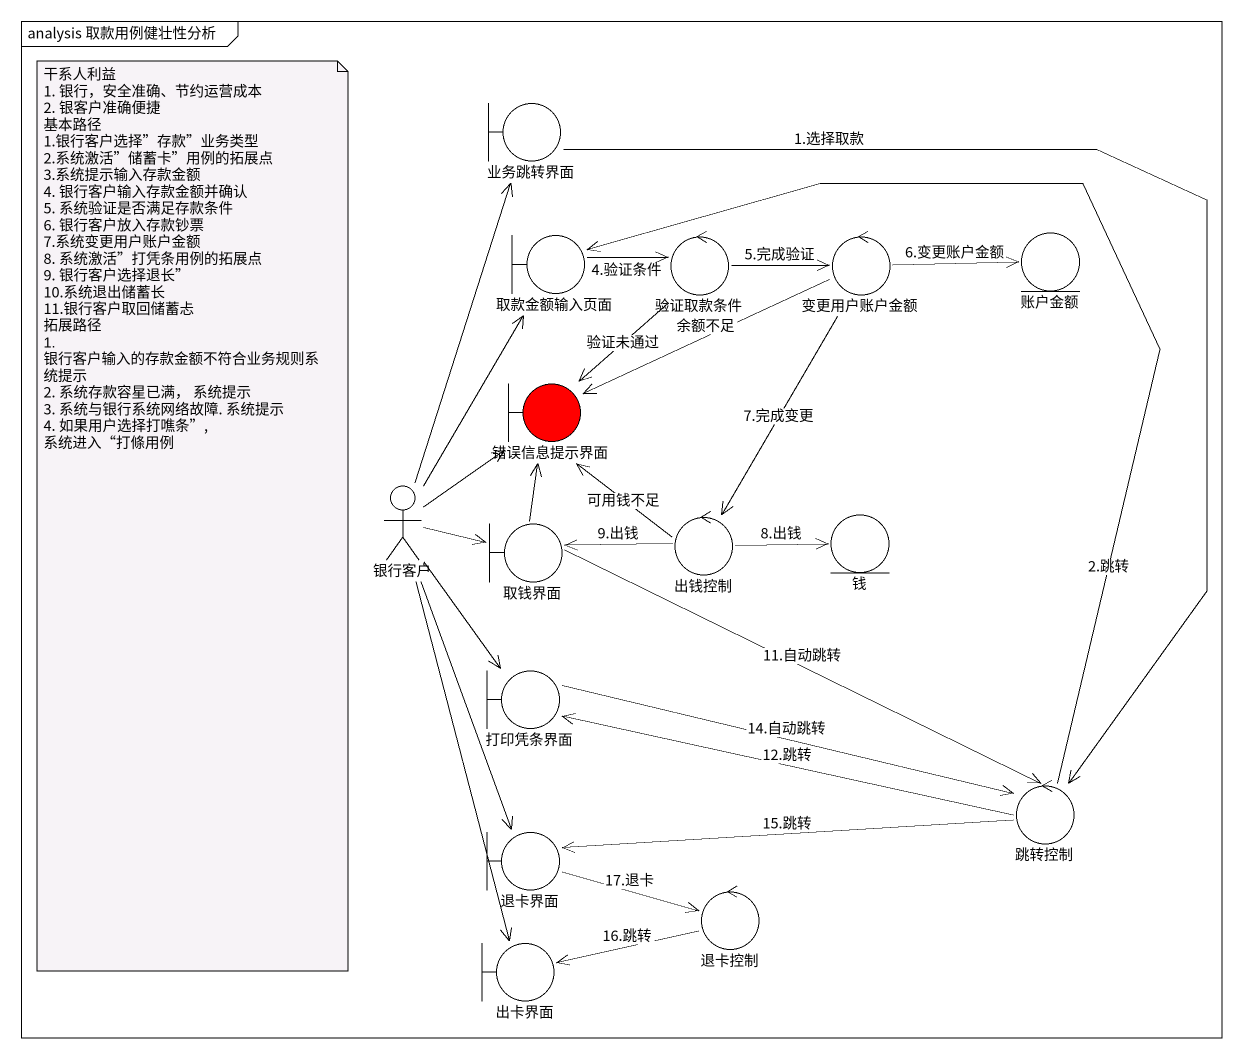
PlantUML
@startuml
mainframe analysis 取款用例健壮性分析
boundary 业务跳转界面
boundary 取款金额输入页面
control 验证取款条件
control 变更用户账户金额
entity 账户金额
boundary 错误信息提示界面 #FF0000
actor 银行客户
boundary 取钱界面
control 出钱控制
entity 钱
boundary 打印凭条界面
control 跳转控制
boundary 退卡界面
control 退卡控制
boundary 出卡界面
业务跳转界面 --> 跳转控制 : 1.选择取款
取款金额输入页面 -right-> 验证取款条件 : 4.验证条件
验证取款条件 -right-> 变更用户账户金额 : 5.完成验证
验证取款条件 --> 错误信息提示界面 : 验证未通过
变更用户账户金额 -right-> 账户金额 : 6.变更账户金额
变更用户账户金额 -left-> 错误信息提示界面 : 余额不足
变更用户账户金额 --> 出钱控制 : 7.完成变更
银行客户 -up-> 业务跳转界面
银行客户 -up-> 取款金额输入页面
银行客户 -up-> 错误信息提示界面
银行客户 -right-> 取钱界面
银行客户 --> 打印凭条界面
银行客户 --> 退卡界面
银行客户 --> 出卡界面
取钱界面 -up-> 错误信息提示界面
取钱界面 -right-> 跳转控制 : 11.自动跳转
出钱控制 -up-> 错误信息提示界面 : 可用钱不足
出钱控制 -left-> 取钱界面 : 9.出钱
出钱控制 -right-> 钱 : 8.出钱
打印凭条界面 -right-> 跳转控制 : 14.自动跳转
跳转控制 -up-> 取款金额输入页面 : 2.跳转
跳转控制 -left-> 打印凭条界面 : 12.跳转
跳转控制 -left-> 退卡界面 : 15.跳转
退卡界面 -right-> 退卡控制 : 17.退卡
退卡控制 -left-> 出卡界面 : 16.跳转
note as N1
  干系人利益
  1. 银行，安全准确、节约运营成本
  2. 银客户准确便捷
  基本路径
  1.银行客户选择”存款”业务类型
  2.系统激活”储蓄卡”用例的拓展点
  3.系统提示输入存款金额
  4. 银行客户输入存款金额并确认
  5. 系统验证是否满足存款条件
  6. 银行客户放入存款钞票
  7.系统变更用户账户金额
  8. 系统激活”打凭条用例的拓展点
  9. 银行客户选择退长”
  10.系统退出储蓄长
  11.银行客户取回储蓄忐
  拓展路径
  1. 银行客户输入的存款金额不符合业务规则系统提示
  2. 系统存款容星已满， 系统提示
  3. 系统与银行系统网络故障. 系统提示
  4. 如果用户选择打噍条”, 系统进入“打條用例
end note
@enduml
